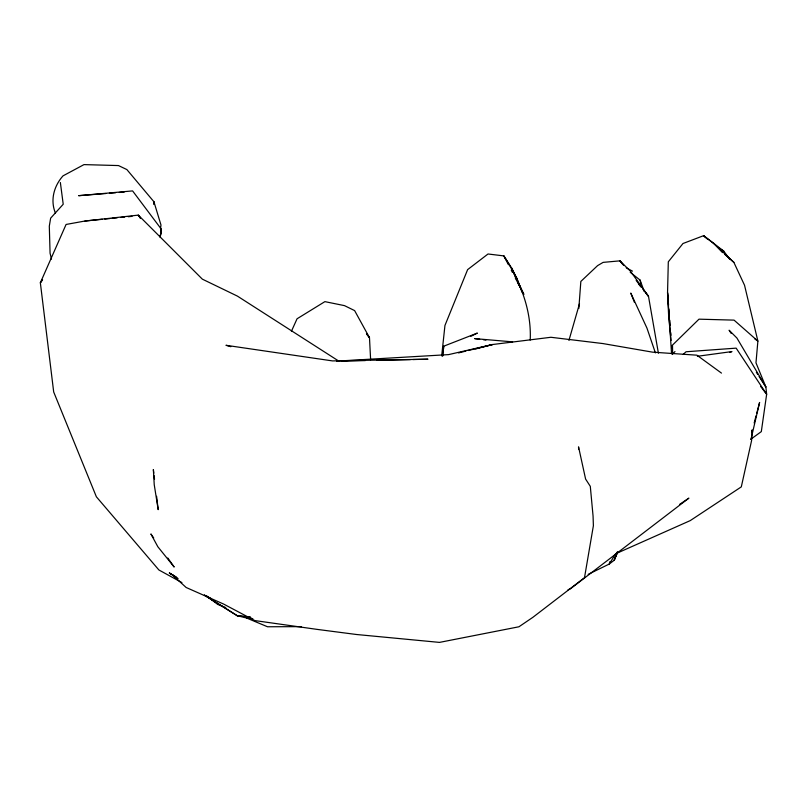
<?xml version="1.0" encoding="UTF-8"?>
<svg xmlns="http://www.w3.org/2000/svg" width="807" height="807" viewBox="0 0 807 807"><rect width="100%" height="100%" fill="white"/><g stroke="black" fill="none" stroke-linecap="round" stroke-linejoin="round"><path stroke-width="1.21" d="M443.588 348.725L443.618 346.233L477.351 333.079L470.844 336.337M578.831 308.506L580.838 281.441L597.604 265.614L603.132 262.376L619.907 260.853L630.388 271.142L648.495 296.3L658.401 353.194M442.771 355.948L443.618 346.233L442.367 355.978M441.701 355.826L444.95 325.463L467.626 269.619L488.023 253.993L503.84 255.9L511.658 268.095L516.994 278.576L522.058 292.134M160.492 228.774L160.986 225.022L153.935 201.77L126.87 169.571L118.488 165.566L83.989 164.608L63.027 175.855C53.968 185.973 49.994 200.197 55.501 213.28M160.179 237.52L161.37 229.218L132.59 190.906L78.652 195.677L105.757 193.529M160.25 236.653L161.37 229.218L160.25 236.542M751.65 432.31L752.164 429.899L751.589 440.572L741.3 486.883L690.227 520.616L615.761 553.743M751.024 439.099L759.599 402.451L756.724 413.355M754.162 423.039L756.078 415.776M609.89 561.642L609.235 564.063L588.182 574.342M568.935 340.433L579.497 303.735M617.184 552.069L614.188 560.26L609.235 564.063L615.761 553.612M617.567 552.129L614.188 560.26L617.627 552.25M291.418 331.284L297.057 318.785L324.888 301.636L344.518 305.641L354.616 310.594L369.485 337.659L370.625 359.761M672.413 354.243L674.985 351.57M683.277 354.344L686.031 351.761L736.155 348.14L766.65 394.26L761.314 431.614L750.692 439.321M679.555 504.425L688.896 498.131L570.357 588.838L568.047 589.735M729.639 352.467L731.969 351.57L697.379 356.291M475.626 348.947L492.593 344.518L550.909 337.276L602.94 343.57L652.49 352.145L696.895 355.191L721.478 373.106M458.537 352.921L465.831 351.116M468.272 350.52L492.593 344.518L448.571 354.616L336.549 361.143M338.879 361.163L237.409 296.108L202.345 279.151L138.31 215.116L84.947 221.027L66.083 224.457L40.35 282.773L53.686 391.97L96.376 496.789L158.888 569.974L181.908 582.583M84.947 221.027L102.287 219.302M104.769 219.06L109.722 218.576M112.203 218.324L117.156 217.84M120.868 217.466L124.591 217.103M128.303 216.73L132.015 216.367M109.449 193.236L115.613 192.752M119.305 192.449L124.238 192.066M341.553 361.122L365.349 360.588M376.627 360.336L410.45 359.589M412.952 359.529L427.992 359.196L332.504 360.911L225.97 345.285L230.802 346.687M301.505 626.636L267.52 626.767L246.559 618.001L237.218 615.711L204.484 595.183M251.582 618.243L246.559 618.001L252.823 618.646M512.606 341.855L474.677 338.607L479.681 339.273M237.218 615.711L250.341 617.173L237.218 615.711L204.353 595.031M483.423 339.757L485.915 340.09M225.789 607.58L217.779 604.473L206.763 596.08M626.232 267.803L632.486 271.142M176.118 577.086L169.369 573.02L174.806 576.188M206.007 595.788L211.495 598.794M719.763 248.657L723.768 251.138L729.619 259.138M178.085 578.619L172.799 575.31L186.145 587.486L223.549 604.029L254.81 620.573L316.99 629.369L356.452 634.494L439.492 642.392L518.941 626.777L532.882 617.315L584.5 577.681L593.387 525.71L593.064 516.066L590.3 486.339L585.6 479.065L578.548 446.856L578.629 449.348M169.369 573.02L176.794 577.691M754.838 338.94L757.884 341.089L755.977 362.817L765.883 387.017L766.65 394.26L760.587 386.392M713.67 243.321L703.573 235.694L682.984 243.512L668.307 261.811L667.55 292.679L668.69 316.889L671.071 340.473M723.768 251.138L703.573 235.694L707.245 238.933M630.227 272.302L640.102 280.1L644.188 291.398M724.686 254.296L733.866 262.376L744.538 285.244L757.884 341.089L734.057 320.127L698.993 319.168L672.503 345.093L672.624 353.849M733.866 262.376L713.287 242.937L722.497 252.601M623.791 265.301L619.907 260.853L622.994 264.686M515.461 276.7L516.994 278.576M638.448 283.842L640.768 286.717M645.398 292.467L648.495 296.3L643.098 289.36M366.459 333.775L369.485 337.659L366.509 333.735M636.168 280.443L641.565 287.383M153.713 537.966L150.889 533.952L157.829 546.732L174.171 567.028L167.816 558.01M731.152 333.382L729.104 330.224L736.922 338.042L765.883 387.017L759.074 376.496M756.351 372.289L757.712 374.398M508.41 264.696L503.84 255.9C519.98 281.24 531.642 309.525 530.209 340.08M511.275 270.194L512.415 272.393M515.28 277.901L523.854 294.394L511.658 268.095L516.541 279.535M517.519 281.814L518.992 285.244M634.423 302.322L630.771 293.062L646.962 328.126L655.405 352.901M51.497 259.118L50.074 253.227L49.308 226.172L50.639 218.162L63.218 204.252L60.364 182.523M640.102 280.1L640.738 283.63M153.804 473.184L153.36 469.543L154.238 484.714L158.192 509.661L156.588 496.285M154.097 475.616L154.53 479.267M671.575 345.436L671.827 347.918M668.569 305.207L667.55 292.679L671.565 353.839M668.882 308.97L669.386 315.234M669.8 320.248L670.213 325.251M670.819 332.777L671.031 335.278M154.137 204.292L153.935 201.77L153.935 204.262M42.509 279.716L40.35 282.773L42.539 279.736M140.458 218.142L138.31 215.116L140.408 218.183"/></g></svg>
